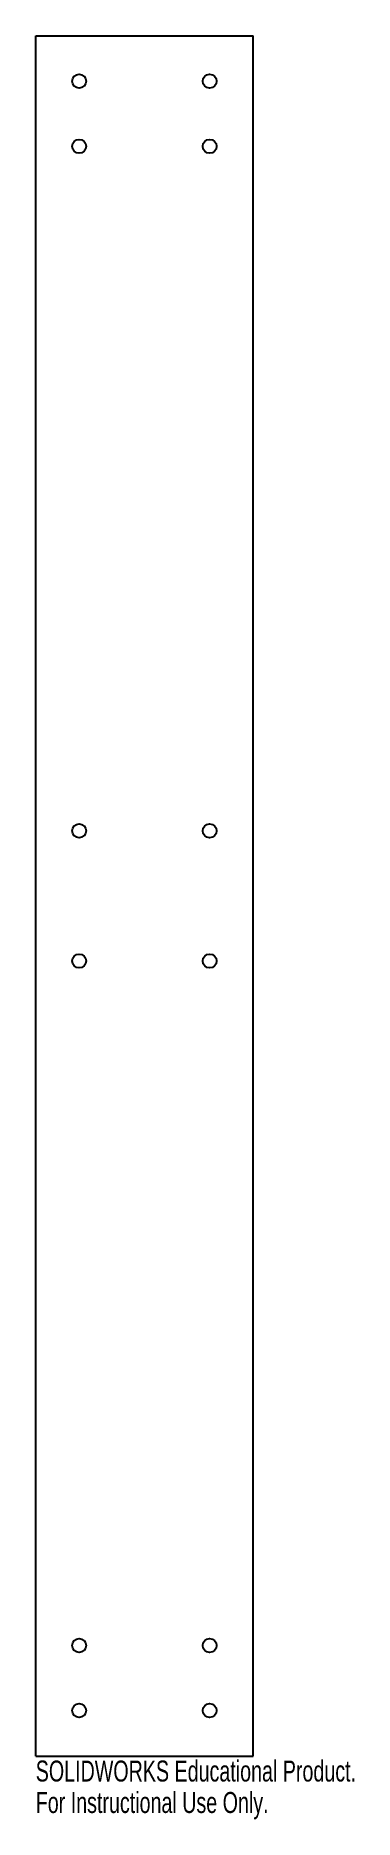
# Model space of a CAD drawing. Header units: millimetres. Extents: x -25 to 48, y -213 to 198.
import ezdxf

# ---------------------------------------------------------------- set-up
doc = ezdxf.new("R2010")
doc.units = ezdxf.units.MM
doc.styles.add('SLDTEXTSTYLE0', font='TXT', dxfattribs={"width": 0.7})

msp = doc.modelspace()

# ---------------------------------------------------------------- linework, layer by layer
at = {"color": 7, "linetype": 'Continuous', "lineweight": 25}
for p, q in [((-25, 198.32), (25, 198.32)), ((-25, -198.32), (-25, 198.32)), ((25, -198.32), (25, 198.32)), ((-25, -198.32), (25, -198.32))]:
    msp.add_line(p, q, dxfattribs=at)
for centre in [(-15, 187.82), (15, 187.82), (-15, 172.82), (15, 172.82), (-15, 15), (15, 15), (-15, -15), (15, -15), (-15, -172.82), (15, -172.82), (-15, -187.82), (15, -187.82)]:
    msp.add_circle(centre, 1.6, dxfattribs=at)

# ---------------------------------------------------------------- texts
at = {"color": 7, "linetype": 'Continuous', "char_height": 4.8336, "attachment_point": 1, "style": 'SLDTEXTSTYLE0'}
for s, insert in [('SOLIDWORKS Educational Product.', (-25, -199.34)), ('For Instructional Use Only.', (-25, -206.59))]:
    msp.add_mtext(s, dxfattribs=dict(at, insert=insert))

doc.saveas('drawing.dxf')
